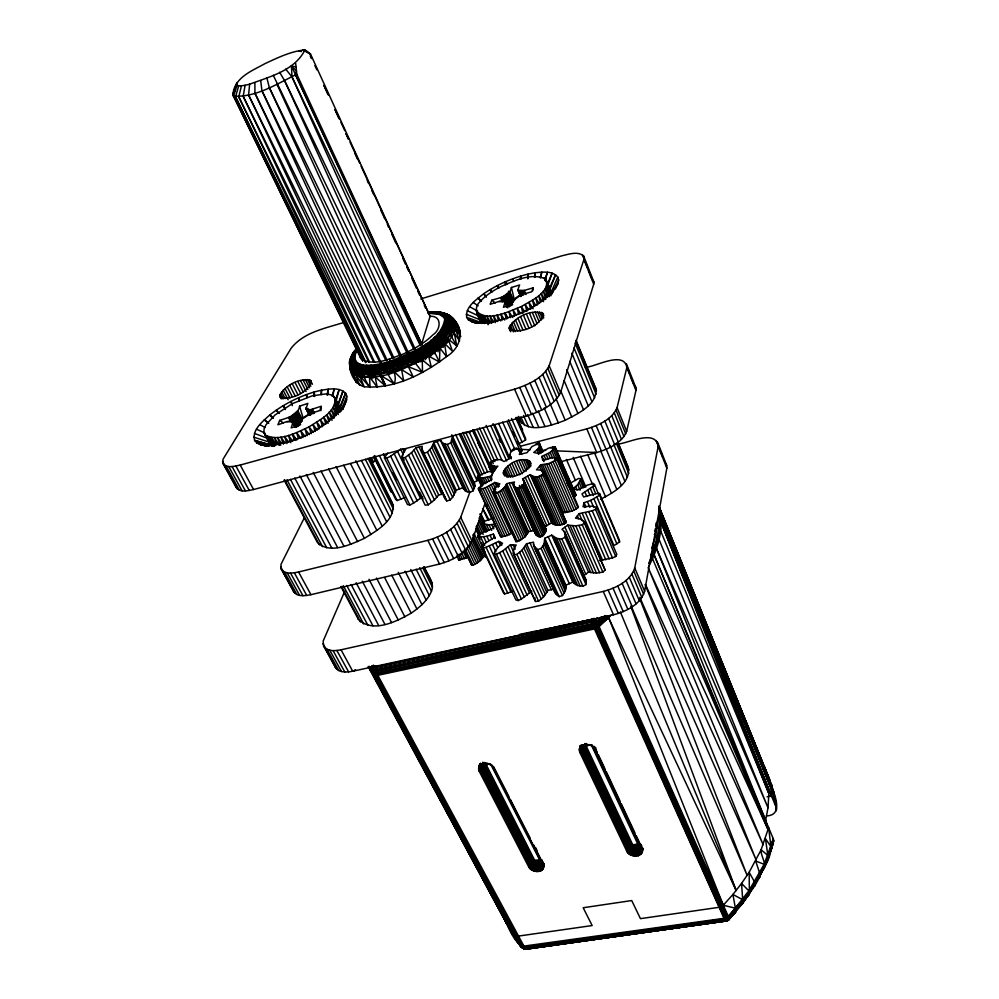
<?xml version="1.0" encoding="UTF-8"?>
<svg xmlns="http://www.w3.org/2000/svg" width="999" height="999" viewBox="0 0 999 999"><rect width="100%" height="100%" fill="white"/><g stroke="black" fill="none" stroke-linecap="round" stroke-linejoin="round"><path stroke-width="1.5" d="M747.264 895.991L748.85 894.992L749.4 893.206L749.15 872.264L741.558 883.441L742.906 902.859L727.409 920.741L526.573 949.05L525.262 948.563L377.859 675.312L376.411 671.016L376.198 666.108L374.238 665.946L373.751 666.72L374.837 675.074L520.604 946.153L523.076 948.313L527.385 949.013L727.409 920.741L742.532 903.62L754.969 885.414L754.595 882.03L749.15 872.264L761.126 849.774L768.656 827.597L770.903 846.677C771.528 857.791 763.224 868.518 758.803 878.246L766.27 862.1M402.098 457.917L405.207 457.517L411.538 452.659L415.984 447.739L419.093 447.09L441.783 494.343L438.711 494.942L434.428 499.937L428.246 504.82L425.149 505.157L402.098 457.917L402.747 453.833L405.831 449.1L400.649 449.213L390.621 456.181L386.75 458.166L384.415 457.854L387.649 453.121M427.922 312.887C470.629 310.814 426.061 349.75 410.439 353.721C400.799 359.965 340.072 381.019 357.018 349.126C344.518 358.778 349.313 382.342 364.173 386.738C394.18 389.348 423.301 374.288 446.578 356.581C462.362 346.878 465.022 327.872 450.349 316.021C443.668 311.788 435.314 311.563 427.672 312.587M321.491 394.443L321.516 390.172C329.37 389.023 339.31 386.95 345.592 393.194C348.951 398.663 344.368 404.47 342.632 409.652M441.496 313.349L447.664 314.61L453.371 318.781C454.782 332.192 441.321 340.909 432.13 348.214C416.333 359.028 398.589 367.12 379.907 371.366C364.348 378.084 336.238 369.006 356.306 351.698L357.58 349.712M454.982 330.956L455.656 324.912L454.483 321.079L449.2 318.656L444.742 319.368C440.684 342.395 411.263 352.185 392.32 360.539C383.104 363.836 347.989 372.852 356.306 351.698M314.111 396.303L314.185 391.995L321.516 390.172L321.004 394.543M517.095 441.308L518.331 444.093L525.549 440.035L525.586 438.324L516.371 417.482M344.68 591.458L323.152 641.083L323.601 645.953L335.289 667.157C338.798 673.064 346.903 672.339 352.722 671.228L613.486 614.772C626.111 611.538 640.496 604.595 644.63 591.233L666.845 468.156L666.183 463.848M642.582 848.039L641.895 852.896L642.707 848.388C643.88 857.641 630.132 858.141 626.835 851.36L579.882 752.484L579.445 749.2L580.781 745.391L580.831 749.312L627.647 848.089C630.319 853.246 639.934 854.557 642.432 848.663L641.296 853.758L641.246 849.6L638.611 845.716C634.128 843.193 626.66 845.516 626.835 851.36L631.868 845.029L585.264 746.216L585.876 743.493L586.176 745.991L632.754 844.829L633.915 845.953L636.575 846.228L637.774 844.018L591.333 745.029C586.888 745.379 580.057 746.79 579.882 752.484M380.994 363.686L379.72 369.842L381.268 375.761L394.305 383.753C397.465 375.524 391.458 368.469 392.32 360.539M421.153 346.965L425.424 350.824L428.621 356.081L439.51 362.063L439.91 348.139L436.338 343.181L430.756 340.247M269.618 441.658L270.866 445.604L263.936 432.517L264.086 428.908L266.059 424.637L274.9 415.06L292.495 403.571L312.25 395.829L325.624 393.968L330.519 394.667L333.878 396.466L340.759 409.49L333.878 396.466L338.698 406.893L337.849 406.431M454.882 327.684L449.987 326.398L450.274 317.757L448.701 315.472L442.47 314.185M323.601 645.953C327.148 651.823 335.252 650.911 341.034 649.8L603.246 591.433C615.921 588.086 630.381 581.231 634.74 567.894L658.191 446.391C655.868 428.459 626.835 443.868 618.119 443.956M485.202 552.459L478.034 537.337L478.084 535.589L483.866 532.017L493.431 528.246L494.817 524.163L488.973 524.837L482.342 523.551L483.603 521.553L493.081 518.244M360.052 353.496L359.952 356.368L361.051 358.741C374.001 366.858 390.559 358.416 403.484 353.921C414.135 349.013 424.587 343.132 432.967 334.79C440.971 329.857 442.282 315.409 430.082 316.333L361.089 166.159M611.638 614.71L599.125 626.623L594.48 628.933L377.859 675.312L374.837 675.074L375.299 666.096L373.751 666.72L373.351 670.541L374.488 674.787L520.229 945.554L522.614 948.026L526.573 949.05L726.161 920.891L728.558 919.829L735.951 911.413L732.929 894.455L741.558 883.441L748.838 890.846L728.471 916.87L725.137 918.83L523.888 947.127C510.352 940.871 505.956 917.319 497.564 905.356M579.807 748.176L580.407 745.716L580.319 747.202L581.955 748.039L628.696 846.802C630.981 851.96 642.045 852.422 641.708 845.616M544.055 865.758L542.794 869.38L543.781 863.71L543.806 865.983L541.108 870.691L543.643 867.656L543.194 864.722L493.943 768.406C491.233 761.388 475.824 762.137 479.145 771.141L528.771 867.02C531.168 871.078 536.888 872.614 541.108 870.691L541.595 867.307L540.534 863.923L541.433 860.339L533.503 844.704M510.014 455.994L511.401 457.48L504.045 461.526C500.549 458.191 494.255 459.552 490.596 461.888C489.61 465.959 495.017 466.783 497.914 466.221C494.455 469.555 490.01 474.525 491.92 479.632L483.766 483.603L478.309 488.848L478.946 489.485L485.152 487.987L494.78 482.442L499.85 483.841C496.89 486.063 492.307 489.485 493.831 493.731C499.138 492.807 504.557 488.786 506.668 483.678L514.535 481.955L513.623 484.453L514.06 486.525L535.926 534.727L539.035 536.75L542.432 536.351L545.978 530.944L522.677 478.846L530.232 474.65L551.723 522.827C555.294 526.461 562.037 525.474 565.871 522.889L565.634 520.629L544.293 472.202L541.558 470.117L536.475 469.817L540.734 464.822L548.763 463.573L557.017 459.565L557.43 458.516L552.984 457.654L542.632 460.177L541.995 456.356L550.137 452.385L555.357 447.277L554.645 446.678L548.389 448.239L538.923 453.683L533.753 452.435C536.5 450.362 541.046 447.065 539.31 443.106L532.08 446.466L526.985 452.697L519.305 454.433C521.778 451.436 518.668 447.852 515.259 448.314C511.113 449.562 507.979 455.069 511.301 458.841M542.919 861.712L541.483 866.47L536.188 871.465L537.3 863.586L533.99 860.788L483.991 762.437M725.861 921.24L726.698 919.929C728.958 921.877 723.613 921.165 724.063 918.318L594.08 628.021L592.282 623.488L592.994 618.668M492.032 765.109L540.447 859.752L540.509 861.475L543.718 865.259C540.534 870.029 532.417 868.393 529.782 863.798L480.307 768.006L479.645 764.547L479.907 768.668L529.42 864.472C532.08 868.98 539.398 870.629 543.269 866.795L540.509 861.475C535.988 858.953 528.995 861.413 528.771 867.02L533.99 860.788M542.207 863.76C539.235 866.707 533.603 865.446 531.568 861.975L481.868 765.384L480.057 764.01L480.594 763.573L481.456 766.757L530.869 862.537C533.179 866.583 540.322 868.019 543.119 863.823L542.494 866.745L538.823 871.415L539.622 859.827L491.196 765.209M481.868 765.384L481.768 763.773L479.77 764.972L478.533 769.018L482.717 764.997L490.497 763.835M485.502 763.373L534.84 860.601L540.684 860.639L542.207 861.9C540.634 865.958 534.153 864.859 532.33 861.488L482.992 765.696L482.629 763.586L485.926 762.799M642.569 849.362L640.484 854.495L640.721 851.098L639.235 847.826L637.287 845.866L632.754 844.829L637.924 844.692L641.221 845.941L639.61 850.836L634.328 855.918L635.189 847.889L638.611 845.716L638.636 843.93L592.869 746.315M642.432 848.663L639.485 855.107L638.611 845.716L641.37 848.101L642.182 850.986C638.661 855.993 629.907 854.545 627.135 849.45L580.257 750.636L580.407 745.716M766.383 815.946C787.861 815.084 769.43 784.764 767.644 774.837L658.741 506.53C664.697 526.71 658.304 548.201 648.776 566.208M648.651 563.274C657.205 546.74 663.074 527.422 658.865 508.791M560.751 461.75L596.74 452.535C608.329 448.976 621.84 443.331 626.673 431.306L635.963 390.472L635.451 386.451M600.411 499.325C612.462 493.144 631.693 483.004 628.059 466.845L618.044 442.482M656.018 523.039L655.856 525.761L660.639 530.856L768.88 793.668L768.006 807.779L765.634 820.291L768.119 829.744L648.101 567.582L763.174 844.804L645.491 584.527M530.232 474.65C533.953 478.159 540.609 476.885 544.48 474.375L544.293 472.202M545.978 530.944L545.791 528.658L522.677 478.846M444.343 324.3L450.274 324.4L455.032 327.997C440.059 354.333 408.603 366.683 380.694 374.375L380.594 375.874L385.402 385.926L375.137 376.848L373.801 370.904L375.786 364.635M483.816 555.781L481.393 559.602L476.785 563.274L472.989 565.222L471.628 565.159L471.478 563.024M520.554 446.191L586.813 428.883C598.451 425.212 612 419.655 617.07 407.679L626.835 367.507C623.963 349.787 593.681 367.882 585.327 367.195M759.54 877.522L760.301 871.952M447.739 341.034L447.927 338.848L444.78 335.477L438.211 333.491M569.892 483.404L578.633 478.446L581.006 478.796L577.672 484.615L573.326 488.561L577.397 490.172L586.55 485.452L593.081 483.441L594.48 484.54L592.669 486.563L581.98 493.906L583.628 496.965L596.603 493.618L599.537 493.518L599.712 495.217L590.734 500.349L584.103 502.684L583.016 506.78L592.045 506.143L596.665 507.292L595.529 509.353L592.22 510.764L579.183 513.648L575.449 518.144L580.319 519.08L583.616 521.216L584.565 522.689L582.28 524.787L575.761 525.874L567.807 525.087L561.987 529.258L564.672 531.768L565.397 535.227L564.984 537.212L561.888 538.998L556.618 538.361L551.723 535.127L544.73 538.299L565.896 585.202L565.322 591.121L562.499 595.541L559.165 596.653L555.107 592.657L533.716 545.779L533.528 542.145L526.523 543.781L521.965 550.224L516.908 554.383L513.811 554.732L513.286 553.071L513.773 549.213L516.221 544.967L510.339 544.83L502.734 550.936L496.428 554.233L494.105 553.746L494.93 551.685L497.952 547.415L502.559 543.231L498.713 541.383L486.076 547.327L482.854 548.176L481.655 546.94L485.964 542.757L494.617 537.312L493.331 534.09L486.863 536.276L478.034 537.337M640.371 848.051C637.3 851.023 631.43 849.924 629.395 846.24L581.593 745.279L583.216 744.779L583.491 746.965L630.169 845.741L634.228 848.626L637.025 846.915L637.062 855.856L638.661 852.122L636.575 846.228M386.538 362.312C383.741 370.204 389.985 377.909 394.305 383.753M534.877 277.335L535.277 272.739C542.719 272.115 552.435 270.542 557.817 277.048L558.641 280.007L558.041 283.516L555.307 289.061M538.936 861.825L537.3 862.087L534.84 860.601C539.81 860.389 544.03 865.371 542.045 870.104L543.993 863.81L543.581 865.708M320.929 410.664L321.203 407.704M642.557 850.049L642.707 848.388M523.563 479.557C525.899 483.004 522.04 487.624 518.731 488.648L514.06 486.525M374.625 362.125L248.601 95.03L249.638 84.203C269.817 76.598 294.493 70.742 304.97 49.95L310.527 54.096L430.082 316.333L421.665 343.968L427.172 356.631M527.659 278.721L528.121 274.101L535.277 272.739L534.428 276.998M543.743 866.67L543.806 865.983C541.421 871.89 531.868 870.042 529.208 865.134L479.657 769.317L479.045 767.195L480.269 765.434L485.377 764.048M583.216 744.779L585.264 746.216L582.392 746.64L580.943 745.679L580.044 746.74L580.469 749.974L627.322 848.763C629.969 853.558 637.599 854.994 641.608 851.136L642.07 849.562M580.943 745.679L581.331 748.663L628.109 847.427C630.631 852.072 638.598 853.383 641.795 848.825L641.133 845.154L638.636 843.93L632.754 844.829M580.044 746.74L582.367 744.967M518.269 416.745C525.511 435.651 551.548 425.299 565.222 420.279C577.447 413.748 598.239 404.695 595.654 387.962L576.173 340.547M327.635 394.917L328.259 389.135L327.023 394.992M485.252 502.672L472.028 540.983C466.096 553.571 452.347 560.414 439.535 564.023L310.951 594.68C305.282 595.791 297.202 597.19 293.544 591.458L281.181 569.03L280.956 564.435L304.395 517.632M594.018 618.231L593.743 623.051L726.897 920.903L735.951 911.413L728.496 919.13L725.911 920.441L524.687 948.638L521.291 946.952L514.435 937.387M533.716 545.779L537.712 549.562L541.096 548.401L544.03 544.055L544.73 538.299M459.053 330.844L460.377 332.817C458.017 318.269 443.069 308.229 429.308 313.324L439.872 314.56L443.831 317.395L448.176 316.508L452.272 317.869C450.774 340.896 423.676 351.348 406.106 361.026C393.156 365.334 355.981 382.717 349.825 362.113M344.892 322.103C326.386 328.122 303.958 331.855 291.171 348.226L223.027 459.228L222.927 463.399L236.251 487.562C240.16 492.944 248.102 490.634 253.571 489.535L526.361 416.084C539.423 411.888 554.245 405.656 560.539 392.619L593.718 284.191L593.968 282.218L592.082 279.258M503.284 473.002C506.006 463.573 523.688 454.645 530.669 462.974C528.159 472.477 510.052 481.568 503.284 473.002L504.545 475.799M589.422 744.542L586.176 745.991L584.128 744.705L584.153 745.928L631.006 845.329C632.492 849.075 640.821 848.838 639.447 843.968L593.706 746.315M635.139 848.775L639.772 847.327L640.434 844.804L638.636 843.93L641.695 847.314M222.927 463.399C226.91 468.681 234.79 466.146 240.21 465.059L514.572 389.185C527.697 384.865 542.544 378.708 549.163 365.746L583.916 259.515L583.653 255.994C577.697 250.874 568.768 254.295 561.987 255.781L420.729 298.938M368.231 666.783L511.675 932.916L522.614 948.026L375.287 675.287L374.238 665.946M279.683 395.929C284.44 385.489 300.087 377.06 311.151 380.856C309.041 392.195 290.647 400.949 279.995 396.953L279.683 395.929L281.119 398.676M356.743 350.249L357.292 348.052C351.061 353.584 349.95 361.363 350.037 368.956L356.618 382.605C353.509 376.823 349.95 367.02 357.492 362.849M359.39 376.798L359.64 369.593L362.987 364.86M638.486 855.868L640.347 843.543M526.173 948.163L523.576 948.526L522.202 946.553L376.448 675.474L376.136 668.606L592.357 621.715L593.743 623.051L593.356 624.138L595.317 628.721L725.674 921.178L728.508 919.954L735.614 912.124M368.431 666.645L375.399 674.512L522.764 947.951L525.486 948.988L726.885 920.928L728.508 919.954L727.647 916.745L598.476 627.147L598.701 625.724L607.842 616.121L736.151 890.509L630.719 606.256M532.754 290.721L533.216 287.799L523.014 290.809L518.893 290.934L517.869 289.722L519.617 284.99L511.413 287.475C509.815 296.628 498.851 297.902 491.808 300.212L490.147 304.183C495.866 303.221 506.993 295.816 507.579 307.317M772.015 789.01L772.052 785.876M345.017 403.958C326.923 428.708 295.542 444.08 265.122 445.467L268.144 446.166L260.314 444.592L266.209 445.941L260.314 444.592L256.78 442.882L254.608 440.384C251.785 429.62 262.824 421.428 269.755 414.985C282.954 404.632 298.139 396.865 314.185 391.995L314.685 396.541M353.783 353.846L356.905 348.489M478.309 488.848L500.424 536.238L503.034 536.65L480.931 489.185L479.283 487.524L478.946 489.485L501.061 536.913L507.205 535.514L511.363 533.666L489.373 486.113M369.468 361.925L243.169 96.291L245.105 85.29L249.638 84.203M551.723 535.127L572.764 582.092L577.697 585.526L582.954 586.301L585.988 584.54L586.201 580.606L564.185 531.805M654.82 531.468L655.332 528.621M376.448 675.474L377.147 673.713L593.756 627.247L594.855 620.479L597.39 617.669M540.734 277.759L541.795 272.115L540.159 277.772M775.686 804.994L776.423 809.577L775.624 800.836L771.653 796.003L770.691 787.462L660.576 514.697L658.728 511.9C660.576 526.66 656.83 541.483 650.948 554.957L768.119 829.744L654.083 554.82L773.164 838.473L773.601 840.546L766.795 860.863L768.318 857.904L767.856 855.456L761.126 849.774C760.326 855.993 767.519 863.935 763.136 869.542M454.295 319.867L455.856 322.927L455.407 322.19C457.867 340.484 434.99 351.011 422.24 359.852C402.185 369.405 378.446 382.555 355.956 374.65L354.907 375.187L351.161 371.278L349.8 366.121L350.924 357.967L355.969 349.737C344.53 360.227 351.361 375.349 359.64 385.102C356.943 378.946 352.322 368.893 359.902 364.061M353.334 357.605L349.787 366.258L355.344 375.399L357.08 370.929C353.521 364.922 348.114 356.493 355.095 350.549M641.795 848.825L638.336 855.556M553.346 627.384L593.856 618.943L597.077 626.148L598.051 626.211L608.666 617.744L723.301 905.244L735.401 908.216L728.196 916.22L727.297 919.954L725.674 921.178M332.767 396.178L334.19 388.911L332.13 396.153M642.407 850.973L595.416 749.612L595.779 747.751M352.335 361.238L349.787 366.258M380.694 374.375L368.943 376.036L365.297 377.46C354.82 374.263 347.24 363.299 353.933 352.909M350.924 357.967L350.137 360.527L357.292 348.052M369.106 666.408L373.526 672.065L376.136 666.857L591.47 619.455L592.357 621.715L594.855 620.479L599.125 626.623L728.196 916.22L729.02 919.192L728.021 920.091L597.752 627.622L598.326 624.974L607.842 616.121L594.03 625.749L376.76 672.564L373.526 672.065L369.455 667.906L369.106 666.408L373.351 670.541L376.411 671.016L592.644 624.462L596.865 622.365L604.582 616.246M634.777 846.265L632.929 855.693L638.561 851.248L639.76 848.613M579.832 747.352L579.345 750.286L582.392 746.64M541.645 864.31L539.41 868.006L534.84 871.24L536.713 862.686L537.3 862.087L538.773 863.548L540.571 862.811M354.583 357.043L352.098 358.579C357.967 377.709 392.57 361.451 404.682 357.442C422.589 348.576 444.617 337.837 449.637 316.72L449.125 315.359L445.192 313.574L440.621 312.537L436.925 313.736M309.178 414.947L305.981 408.554L307.829 403.384L299.575 406.206C298.089 415.721 287.125 417.857 279.695 420.379L277.934 424.737C283.916 423.276 294.505 415.896 295.891 427.36M509.215 327.747C514.672 316.87 532.205 308.379 543.444 313.936C540.709 325.986 520.279 334.727 509.44 328.933L509.215 327.747L510.427 330.557M524.975 948.975L522.852 946.59L375.811 674.063L375.724 670.991L591.583 621.54L592.282 623.488L593.044 623.401L604.495 616.096M543.781 863.71L540.034 871.128L540.559 867.731L539.672 861.113M419.093 447.09L422.265 446.316L421.803 450.337L446.753 500.936L450.237 499.887L452.609 497.352L456.243 490.209L462.799 487.687L465.147 490.709L467.207 491.72L469.805 492.357L473.264 490.721L474.912 486.113L474.038 482.392L479.145 479.532M460.377 332.817C457.567 328.047 454.707 320.629 447.877 321.091L447.789 314.935L446.478 313.961L442.145 313.911M596.328 624.65L596.44 621.703L601.498 616.82M769.929 849.512L771.29 847.939L773.363 839.035L764.123 864.285L748.838 890.846M520.604 945.916C519.105 945.204 510.714 931.193 508.841 927.159L514.672 935.239L517.295 936.25L592.17 925.561L583.179 907.741L631.73 900.561L640.446 918.643L719.929 907.192L723.301 905.244L732.929 894.455L742.432 899.587M340.896 586.563L358.304 619.218C372.652 633.678 396.478 621.54 411.176 613.149C419.43 607.517 427.56 600.674 431.468 591.233C435.152 582.255 426.91 574.537 424.076 566.67M767.594 860.014L773.601 840.546L771.128 850.311L769.792 852.247L771.191 846.365M365.946 362.425L238.773 96.891L241.433 85.827L245.105 85.29M637.812 848.538L637.986 846.428L636.962 848.738M773.301 842.282L770.604 851.348L773.488 841.707L771.365 849.162M422.54 451.973L423.901 453.296L427.435 452.197L431.768 447.252L433.716 442.744L440.372 440.147L442.657 442.994L444.692 443.906L447.277 444.455L450.799 442.794L452.51 436.401M336.076 401.011L339.173 389.523L335.189 400.874M594.855 620.479L595.804 622.015L595.317 628.721M771.29 847.939L773.501 839.747M770.604 851.348L773.551 841.033M545.167 280.669L547.464 272.24L544.905 279.233M773.164 838.473L770.903 846.677L765.446 838.611L767.856 855.456M475.736 323.039L468.431 319.892L466.658 317.37C465.222 306.681 476.398 299.688 483.603 293.818C497.09 284.628 512.262 277.947 528.121 274.101L528.234 278.596M481.093 764.61L480.669 763.448L480.157 765.271L480.057 764.01M479.145 771.141L480.831 767.369L484.715 764.972L482.629 763.586M596.166 628.421L597.052 624.238L595.804 622.015M362.837 360.851L235.539 96.828L238.724 85.814L241.433 85.827M651.698 548.326L655.881 535.377L657.929 518.556L661.113 522.552L776.398 808.016C772.839 790.996 768.556 773.351 759.864 758.041M728.196 916.22L726.161 920.891M284.103 480.069L317.345 542.395C330.12 554.782 350.749 544.355 364.41 538.349C376.323 530.881 396.978 519.63 392.22 502.872L370.005 458.391M479.645 764.547L479.308 766.558L480.831 767.369L530.269 863.148C532.767 867.507 540.459 869.068 543.493 864.535L543.381 863.049M480.594 763.573L480.831 767.369M484.602 763.099L483.703 762.949L483.841 765.284L533.154 861.088L535.114 862.936L538.773 863.548L537.524 871.528L541.595 867.307L542.619 863.136M595.129 622.352L594.08 628.021L377.447 674.45L376.698 674.55L376.036 672.589L377.147 673.713L593.006 625.411M360.876 358.653L232.867 94.755C234.353 77.26 252.085 70.879 265.172 63.536C277.872 57.717 290.871 51.211 304.97 49.95M362.637 360.951L232.867 94.755L236.975 82.592M768.243 856.705C759.827 880.956 742.344 900.499 727.447 920.441L725.973 920.828M769.792 852.247L772.414 843.98L771.553 844.892M377.123 675.436L377.447 674.45M295.667 63.324L296.815 74.276C277.098 83.716 256.006 97.64 233.554 96.104L237.063 85.252L236.476 84.166M338.324 405.02L343.007 390.959L337.699 404.982M640.834 847.402L639.76 851.672L635.714 855.981L635.851 847.102L633.666 847.539L631.593 855.294L637.412 851.523L638.998 849.075M519.58 540.671L497.477 492.669L493.481 492.757L515.984 541.683L519.58 540.671L524.912 536.95L528.508 531.58L506.668 483.678M579.445 749.2L579.944 747.801L581.331 748.663M536.001 861.7L533.528 870.853L539.398 867.132L540.934 864.759M770.142 848.938L771.078 846.24M547.752 285.614L552.122 273.114L548.051 282.642M536.363 864.297L538.174 862.062L540.534 863.923M727.409 920.741L729.02 919.192L728.508 919.954M727.647 916.745L724.063 918.318L521.603 946.428L522.614 948.026M339.822 409.228L345.592 393.194L339.173 408.616M576.136 509.028L578.371 506.78L557.43 458.516L555.119 460.751L576.136 509.028L572.027 511.026L561.925 512.899L540.734 464.822M727.022 917.207L725.486 920.991M281.181 569.03C284.877 574.7 292.944 573.101 298.564 571.99L427.847 540.322C440.709 536.6 454.52 529.82 460.714 517.282L469.805 492.357L447.277 444.455M591.47 619.455L593.044 623.401L592.644 624.462L376.286 670.279L373.326 669.829L370.741 666.832M533.216 287.799L531.743 291.745C524.562 294.081 513.349 295.379 511.85 304.757L503.459 307.255L505.219 301.835L498.913 301.561M549.999 289.198L555.606 274.737L549.188 288.786M374.4 666.583L373.738 668.256L374.837 675.074M341.283 410.114L346.815 396.153M556.193 458.029L555.119 460.751L554.707 457.742M355.082 354.483L352.635 355.869L350.349 360.814C349.5 370.866 359.378 378.309 368.943 376.036L377.247 387.162L375.137 376.848M488.986 322.59L488.136 324.65L488.086 322.739C514.135 317.62 543.518 307.143 558.041 283.516M342.595 409.44L346.628 399.787M370.991 365.147L368.544 369.955L368.943 376.036M522.202 946.553L522.24 947.739L524.013 948.688M763.898 868.755L768.318 857.904M726.885 920.928L725.923 920.179L726.473 918.88L729.245 915.783M539.01 864.41L539.035 862.636L534.665 863.685L532.292 870.316L538.224 867.244L540.109 865.097M592.769 619.455L726.335 917.606L724.824 919.892L523.951 948.076L523.251 947.976L523.538 946.528M551.073 292.432L557.817 277.048M350.412 359.203L353.009 353.796M522.852 946.59L523.076 948.313L528.671 948.451M482.305 486.063L478.459 477.772L479.695 475.062L487.974 471.728L493.606 471.103M523.226 947.202L724.6 919.442C731.256 919.517 734.69 910.301 737.687 905.419M494.805 469.493L491.52 475.736L489.41 476.585L481.443 478.184L477.347 477.272L479.695 475.062L477.822 476.236L477.347 477.272L481.193 485.551M551.336 294.58L552.634 291.795M513.811 554.732L535.526 601.448L538.598 601.161L543.531 596.99L547.927 590.434L526.523 543.781M552.672 292.595L558.641 280.007M633.915 845.953L631.293 850.499L630.332 854.744L636.176 851.635L638.124 849.437M742.906 902.859L741.033 904.495L755.132 884.402M764.597 866.72L748.176 895.604M366.708 365.222C359.628 371.478 365.809 381.68 370.092 387.437L369.493 377.41L374.563 375.462L372.465 377.11M426.673 357.242L427.947 354.732L434.84 351.935L439.21 346.815L441.883 346.466L443.931 342.794L439.685 338.399L434.79 336.85M599.575 560.551L612.474 557.879L615.734 556.493L616.808 554.383L596.665 507.292M725.137 918.83L727.235 916.12M752.859 887.412L754.969 885.414M443.019 327.173L445.891 326.91L452.072 319.418L450.349 316.021L448.701 315.472L446.091 315.559L445.492 316.621L452.335 317.969L454.995 321.104L458.391 329.857L451.436 316.895L446.091 315.559C442.095 310.477 434.028 312.387 428.371 312.675L437.937 312.212L443.106 313.037M754.982 883.715L757.105 880.007M754.52 886.275L760.014 876.61M753.795 883.99L755.194 881.543M478.583 767.969L479.045 767.195L480.307 768.006M510.464 929.27L517.32 941.383L522.202 947.651L524.487 948.875L524.238 947.576M534.665 863.685L535.564 862.274L537.3 862.087M724.362 918.955L724.837 918.168M580.781 745.391L580.394 747.24M631.73 847.527L634.602 846.965L633.441 846.54L631.73 847.527L629.195 854.045L637.162 849.662M351.561 357.292L353.034 354.995M353.059 356.293C348.976 361.188 348.226 368.544 353.134 373.189L355.956 374.65L350.899 369.855L351.149 366.945L353.359 363.062L355.794 361.263M351.81 356.031L356.905 349.088L354.558 352.659M535.302 861.213L532.442 865.521L531.168 869.642L539.198 865.309M748.863 893.543L751.26 889.859M553.271 449.85L574.05 497.677L576.048 495.054L555.357 447.277M374.488 670.117L374.076 673.938L369.455 667.906L506.98 924.125L386.501 699.5M350.387 363.236L357.08 370.929L360.302 366.059M636.063 848.813L636.725 847.851M527.385 948.326L524.338 948.575M741.907 904.17L749.262 894.18M306.069 409.103L309.84 409.927L321.328 406.231L319.78 410.539C312.2 413.087 301.036 415.297 299.638 425.025L291.196 427.884L293.082 421.94L286.775 421.74M375.636 670.242L375.374 672.564M233.491 92.832L235.364 90.385M447.277 323.863L450.674 318.918L451.011 317.183L449.125 315.359M354.433 351.523L357.03 348.251M633.204 845.454L629.37 849.138L628.209 853.233L636.138 849.749M532.33 861.488L534.627 861.613L531.555 864.809L530.194 868.843L538.211 865.396M734.889 909.152L737.761 905.631M728.296 918.406L728.995 918.605L743.019 901.91M539.035 862.636L540.509 861.475L542.857 862.449M354.82 359.303L352.335 360.989L350.075 364.71L352.859 371.753C375.711 380.207 400.424 366.883 420.854 357.118C433.441 348.289 457.642 337.3 453.371 318.781M478.459 477.772L481.693 474.013M728.883 919.592L735.951 911.413M453.596 322.814L440.796 333.629M727.672 916.27L725.499 918.069L726.748 920.666L733.204 914.035M398.888 370.554L400.974 368.206L398.239 358.391M731.243 915.084L726.698 919.929M479.92 764.235L480.669 763.448M352.098 358.579L350.599 363.361L351.66 365.547L355.794 370.167L363.561 374.613M537.262 864.447L537.912 862.811M725.923 920.179L726.473 918.88L728.134 919.817L735.027 912.624L734.215 912.874M605.781 615.534L597.714 623.826L596.203 622.714M728.82 917.869L736.026 910.501M485.726 503.958L485.202 504.483L491.683 518.381M352.635 355.869L351.111 359.628L353.534 367.332L359.278 371.091L368.556 374.563M728.471 916.87L735.838 909.427M494.105 553.746L515.921 599.987L518.244 600.549L521.416 599.025L531.855 591.158M638.623 853.646L640.721 851.098L641.108 846.69M580.257 750.636L579.482 751.398L579.87 749.537L580.469 749.974M522.702 947.864L526.573 949.05M731.268 915.696L727.334 919.455L727.472 920.291L728.721 919.779M567.807 525.087L588.523 572.09L596.44 573.076L602.884 572.115L605.119 570.004L584.565 522.689M452.972 325.836L437.175 337.187M487.45 763.149L485.576 764.759L488.898 763.573M384.415 457.854L407.517 504.607L409.865 504.994L413.673 503.034L422.502 496.865M440.971 330.244L443.718 330.182L450.274 324.4L453.359 320.155L452.272 317.869M586.962 743.743L585.239 744.28L584.665 743.593M490.809 471.74L494.118 469.118M479.657 769.317L478.721 770.092L479.233 768.256L479.907 768.668M543.681 471.328L565.921 521.69L562.35 524.562L540.896 476.073L544.555 473.226L538.786 476.498L560.264 524.937M513.536 300.487L520.067 295.429M582.829 576.261L588.523 572.09M493.756 470.454L490.459 462.987L494.03 460.252L490.596 461.888M634.228 848.626L635.189 847.889M439.91 348.139L446.578 356.581L444.63 344.118L447.927 338.848L456.78 345.866L454.22 332.655L455.032 327.997L459.602 340.971L451.473 329.158L432.892 340.796M593.93 498.813L613.923 545.579L619.58 541.995L619.38 540.234L599.537 493.518M581.218 746.403C585.614 743.106 592.857 744.755 595.416 749.612M482.317 474.85L462.774 432.629L469.393 432.43L472.477 430.407L491.283 471.366M394.018 370.716L389.51 373.651L387.212 372.789M456.78 345.866L449.138 332.717L428.047 344.393L426.186 343.644M544.305 526.972L551.723 522.827M302.422 418.768L310.826 413.574M433.379 313.324L437.937 312.212M537.2 865.359L529.383 867.969L529.807 866.083L536.176 865.184M635.077 849.712L627.409 852.334L627.722 850.411L634.028 849.537M490.459 462.987L496.016 459.852M445.966 336.476L422.702 347.927M535.489 864.035L536.538 863.461M447.028 337.6L423.588 348.726L416.958 351.311L415.746 350.149M633.329 848.363L635.851 847.102L635.701 846.365M511.126 451.536L516.77 448.489L513.498 448.988M439.872 314.56L443.856 313.436C462 326.873 427.285 345.666 417.682 352.21C398.439 360.876 372.889 376.036 352.397 364.235L352.335 360.989M443.057 341.533L417.682 352.21L410.914 354.508L410.052 353.159M540.896 476.073L544.48 474.375M565.896 585.202L572.764 582.092M371.291 462.749L375.537 460.914L373.464 456.743M457.992 554.308L460.651 559.777L458.379 559.278L458.878 559.964L468.356 557.18L465.059 550.337M596.54 627.085L593.756 627.247M442.195 315.784L447.789 314.935C458.878 331.381 428.971 345.542 418.469 353.259C399.538 362.749 377.872 373.264 356.206 368.693L353.359 363.062M438.374 345.517L411.488 355.482L404.682 357.442L404.183 355.919M439.21 346.815L419.268 354.458L398.364 360.065M374.113 455.969L395.779 499.5L397.127 500.549L404.87 497.564M481.655 546.94L503.384 592.682L504.607 593.98L513.161 591.196M341.034 649.8L352.722 671.228L355.482 670.079M352.722 671.228L355.607 670.054M544.23 526.773L546.878 525.699L525.299 477.547M659.852 529.345L660.751 528.995M512.175 450.262L516.77 448.489M632.492 847.989L633.666 847.539M439.51 362.063L433.853 350.824L412.787 357.879L392.083 362.337M271.466 445.479L265.659 435.277C279.882 441.833 296.079 432.804 309.078 426.86C319.118 420.117 336.675 412.038 334.902 397.752L339.947 408.067L339.323 407.48M582.28 745.791L586.038 744.904L585.239 744.28M481.768 322.839L476.348 311.101C488.124 322.702 508.291 311.351 521.328 306.581C530.432 300.874 551.411 292.332 545.641 278.971C530.906 272.365 514.085 280.956 500.412 286.838C492.907 290.796 485.514 295.392 479.857 301.835C472.814 308.079 478.171 317.008 481.918 323.489M633.004 849.225L627.135 849.45M535.177 864.884L529.208 865.134M444.917 321.678L447.877 321.091M535.564 862.274L533.266 862.699M431.63 313.299L434.453 312.575L435.439 313.187M404.682 357.442L407.979 365.297L415.534 363.411L422.54 372.377L422.24 359.852L416.958 351.311M533.916 863.236L535.114 862.936M547.927 590.434L553.683 589.185M376.286 670.279L592.282 623.488M519.805 634.365L536.575 630.881M539.622 630.244L550.299 628.021M429.32 313.049C435.502 311.251 444.842 311.888 447.689 318.644M528.508 531.58L533.628 530.694L511.838 482.692M632.042 848.813L627.322 848.763M534.24 864.472L529.42 864.472M309.665 54.246L310.527 54.096L306.506 52.085M436.65 312.987L441.895 312.662L444.955 314.847M443.019 314.885L447.664 314.61M767.082 796.765L771.653 796.003M534.84 860.601L541.908 859.952M725.062 920.329L524.687 948.638L525.486 948.988M520.579 487.949L517.145 488.411L539.035 536.75L543.768 534.977L521.953 486.575L517.145 488.411L523.039 485.214L544.817 533.591M399.825 365.297L385.864 366.82L374.538 366.683M591.333 745.029L592.22 744.917M631.081 846.99L632.317 846.84M385.951 364.223L406.106 361.026L427.947 354.732L422.24 359.852L431.406 367.395L428.621 356.081M428.371 312.675L434.453 312.575M446.091 315.559L446.765 316.783L449.587 316.533L452.335 317.969L453.846 319.992M533.379 863.96L529.782 863.798M631.181 848.288L627.647 848.089M428.696 312.462L431.281 312.262M392.994 367.757L379.682 368.344L369.455 367.22M488.086 322.739L481.53 323.201L471.565 321.753L475.661 323.014M380.07 365.671L399.338 363.848L421.578 358.504L417.769 362.225L414.885 362.038L410.914 354.508M727.934 917.407L728.658 917.382M630.556 846.39L633.441 846.54L630.169 845.741M386.313 369.805L373.876 369.393L364.91 367.295M532.729 862.125L533.941 862.112M435.989 312.575L439.073 312.575M532.642 863.361L530.269 863.148M483.703 762.949L482.817 762.924L484.44 764.01M630.431 847.664L628.109 847.427M753.82 883.216L755.007 883.266M520.854 449.388L530.144 449.775M542.532 450.287L545.629 450.412M556.48 450.861L596.74 452.535L586.813 428.883M445.404 326.099L449.987 326.398L446.765 316.783M379.907 371.366L368.544 369.955L360.976 366.895M526.223 948.913L527.385 949.013M432.342 312.1L433.404 312.212M353.658 374.538L360.09 376.985L364.46 377.46M530.869 862.537L532.03 862.699M628.696 846.802L629.832 846.977M445.891 326.91L451.473 329.158M374.15 373.988C367.232 372.964 358.866 371.428 355.157 364.76M373.888 372.452L363.773 370.017L357.704 366.046M273.826 446.041L271.054 445.442L273.776 446.128M443.718 330.182L449.138 332.717M539.935 862.162L540.996 862.412L541.146 863.536M295.979 66.97L291.421 65.922L292.008 76.948L415.035 348.876M277.934 444.53L280.694 445.179M269.393 446.053L256.78 442.882L268.569 445.916M550.524 447.54L554.457 448.551L575.199 496.366M497.477 492.669L493.456 491.645L496.053 497.277M482.717 764.997L483.841 765.284M306.843 51.224L302.497 50.087L308.753 52.672M583.241 746.241L584.365 746.54M271.116 444.905L254.608 440.384L270.966 445.329M482.192 766.196L479.77 764.972M353.134 373.189L351.835 372.789L350.549 370.292L350.287 367.582L356.618 382.605M253.833 437.2L269.755 442.257M298.713 50.737L301.448 51.611M478.533 323.164L468.431 319.892L478.608 323.314M582.679 747.464L580.419 746.166M237.063 85.252L238.724 85.814M481.456 766.757L479.358 765.521M466.658 317.37L482.217 322.877M523.951 948.076L525.262 948.563M254.458 433.416L268.781 438.811M764.123 864.285L755.681 861.013L760.089 874.4M466.271 314.26L480.469 319.942M407.979 365.297L408.416 366.745L422.54 372.377M640.209 844.13L640.871 844.392M482.592 764.285L483.603 764.697M484.64 503.683L487.212 505.594M583.141 745.504L584.153 745.928M537.799 443.169L539.71 443.993L535.764 444.168L539.785 445.017L542.832 451.973M256.468 429.183L264.785 432.942M467.27 310.677L478.421 315.834M541.508 860.901L542.27 861.263L540.447 859.752M493.481 492.757L495.367 493.706M454.995 321.104L450.274 317.757L454.295 326.448M440.621 312.537L442.495 313.549M469.592 306.705L477.634 311.101M259.765 424.6L265.01 427.485M580.831 749.312L579.72 748.438M523.638 946.103L526.223 948.7M598.326 624.974L597.052 624.238L598.476 627.147M639.772 847.327L638.836 844.842L640.421 846.141M401.598 369.58L403.671 380.694L394.617 372.09L400.974 368.206L401.598 369.58L413.186 376.873L408.416 366.745M593.856 618.943L595.142 619.767M473.176 302.497L478.209 305.794M514.273 935.451L512.35 933.915L503.583 916.508M654.308 534.328L659.115 539.547L768.006 807.779L656.518 548.588L653.271 544.343M268.057 422.402L264.236 419.83L268.719 423.351M480.994 764.085L481.73 764.572M428.047 344.393L433.853 350.824M279.695 420.379L283.441 422.989M451.136 335.015L452.172 335.801M273.439 417.869L269.755 414.985L273.002 418.244M491.808 300.212L495.267 302.947M481.518 301.036L477.897 298.152L481.231 301.223M564.085 518.956L565.634 520.629M552.634 447.015L554.457 448.551L554.645 446.678L565.596 471.965M639.447 843.968L640.434 844.804M522.202 947.651L518.356 942.057L523.576 948.426M541.208 859.789L542.17 860.601L540.684 860.639L542.007 862.499M550.174 290.135L552.035 293.544L547.44 283.179L551.448 293.918M576.048 495.054L566.82 474.775M375.299 666.096L376.136 666.857L591.171 620.342L591.583 621.54M485.814 295.841L483.603 293.818L486.451 297.19M389.897 500.599L392.22 502.872M445.192 313.574L446.703 316.558M279.383 413.461L276.136 410.227L277.959 412.624M360.09 376.985L364.173 386.738L356.481 376.011L359.565 375.624L370.092 387.437M500.424 536.238L501.061 536.913M520.916 946.515L521.74 947.302L517.32 941.383L521.291 946.952M639.647 844.542L640.509 845.479M492.032 291.82L490.134 289.585L491.695 292.033M593.681 385.614L595.654 387.962M371.74 666.37L373.426 668.456L373.351 670.541L370.754 667.12M374.488 674.787L370.042 669.293L514.672 935.239L515.771 939.547L520.604 946.153L516.446 940.546M285.726 69.118L292.008 76.948L420.204 345.404M626.698 465.109L628.059 466.845M313.374 432.442L309.078 426.86L311.139 433.653M309.315 434.602L304.982 428.983L307.018 435.726M305.17 436.588L300.799 430.919L302.847 437.599M285.027 408.054L283.204 405.694L285.389 409.578M317.295 430.132L313.049 424.6L315.147 431.431M300.986 438.374L296.616 432.654L298.476 438.611M320.592 427.172L316.833 422.202L318.968 429.071M294.355 440.047L292.47 434.153L296.84 439.935M324.063 424.687L320.392 419.742L322.577 426.623M292.769 441.246L288.424 435.414L290.834 442.669M522.477 945.004L524.95 948.326M522.077 945.941L523.776 948.226M446.69 321.903L449.987 326.398M631.868 845.029L632.492 845.866M288.836 442.307L284.54 436.401L287.013 443.556M328.134 423.389L323.651 417.22L325.924 424.113M285.102 443.081L280.856 437.1L283.416 444.168M330.082 419.617L326.598 414.672L328.946 421.578M455.731 329.258L460.814 336.588L456.368 326.173M281.606 443.568L277.447 437.525L280.095 444.48M333.391 418.331L329.171 412.162L332.093 420.417M504.033 918.63L508.903 927.035M418.843 349.425L425.711 359.702M279.233 444.98L274.325 437.649L277.085 444.493M375.724 670.991L376.76 672.564M520.691 313.636L517.27 308.466L518.643 314.535M508.391 291.221L510.039 293.718M516.196 314.822L513.124 310.177L514.497 316.208M335.414 415.884L331.343 409.702L334.39 417.932M524.712 311.725L521.328 306.581L522.877 313.386M512.812 317.557L508.978 311.7L510.364 317.67M521.715 945.853L523.164 948.076M528.596 309.678L525.262 304.558L526.835 311.401M506.281 318.931L504.857 313.024L507.917 317.744M424.875 345.454L431.506 355.706M276.348 444.905L271.566 437.475L275 445.579M533.104 308.791L529.02 302.422L530.631 309.29M498.863 288.024L497.302 285.602L498.476 288.224M504.645 320.067L500.849 314.111L502.297 319.942M605.119 570.004L583.616 521.216M545.204 527.734L545.791 528.658M337.013 413.536L333.079 407.317L336.263 415.509M535.714 305.282L532.529 300.2L533.866 305.719M371.678 667.195L373.326 669.829M500.749 320.966L496.99 314.96L498.489 320.716M430.194 341.483L435.951 350.736M274.6 445.779L269.181 437.013L273.364 446.328M638.086 847.427L638.573 848.226M538.861 302.997L535.751 297.927L537.512 304.832M497.027 321.628L493.331 315.547L495.292 322.652M428.646 344.58L434.178 353.721M524.2 946.115L525.511 948.301M338.911 412.562L334.378 405.057L338.261 414.548M541.658 300.711L538.661 295.642L540.496 302.547M279.62 72.278L284.653 80.757L413.798 349.25M273.214 446.391L267.208 436.276L271.566 445.454M493.556 322.015L489.922 315.884L491.97 322.889M435.314 338.761L440.784 348.039M433.454 340.622L438.923 350.037M340.272 411.75L335.214 402.947L339.26 412.362M544.817 299.7L541.196 293.356L543.506 301.636M491.083 323.389L486.825 315.946L488.973 322.864M292.22 404.058L290.759 401.486L292.37 405.644M371.915 665.734L373.426 668.456L376.136 668.606L374.263 672.402L375.287 675.287M507.242 284.091L505.844 281.568L506.855 284.253M439.273 336.213L444.443 345.529M488.199 323.264L484.065 315.759L486.326 322.577M437.187 336.651L443.144 347.44M480.981 515.284L483.991 520.729M222.577 461.488L226.261 468.194M227.747 470.866L232.168 478.908M233.654 481.58L235.127 484.265M280.669 566.895L287.2 578.746M288.649 581.381L292.282 587.961M322.989 643.681L328.097 652.934M329.558 655.581L333.928 663.523M224.101 464.91L237.45 489.123M282.455 570.766L294.842 593.231M324.95 647.839L336.663 669.08M483.091 509.078L489.048 519.917M335.901 401.798L338.698 406.893M373.514 665.222L377.272 672.052M232.043 466.545L245.429 490.921M290.522 573.076L302.934 595.691M333.079 650.624L344.805 671.99M228.721 466.508L242.108 490.834M287.2 572.827L299.613 595.392M329.77 650.224L341.496 671.54M226.049 465.959L239.423 490.222M284.49 572.04L296.89 594.555M327.035 649.288L338.748 670.566M546.815 297.477L543.331 291.121L545.766 299.375M235.914 466.058L249.288 490.484M294.343 572.802L306.743 595.454M336.875 650.486L348.589 671.877M240.21 465.059L253.571 489.535M298.564 571.99L310.951 594.68M270.866 445.604L263.936 432.517L268.881 441.321L267.645 438.648M371.366 667.419L375.811 675.624M369.655 668.006L371.128 670.754M377.035 681.73L372.602 673.501L379.158 685.801M380.731 688.586L385.177 696.827M386.65 699.562L391.084 707.804M392.557 710.539L397.003 718.781M400.699 725.636L405.132 733.865M406.605 736.613L411.039 744.842M415.472 753.071L419.168 759.939M420.654 762.674L425.087 770.916M429.52 779.145L430.994 781.892M434.69 788.748L439.123 796.977M440.609 799.724L442.082 802.472M443.568 805.219L445.042 807.954M446.516 810.701L448.002 813.448M449.475 816.183L450.961 818.93M452.435 821.678L462.038 839.51M463.524 842.257L467.957 850.486M469.43 853.233L482.005 876.56M483.479 879.307L487.912 887.537M489.385 890.284L496.041 902.621M497.527 905.369L501.211 912.224M369.605 667.994L371.079 670.729M380.631 688.536L385.04 696.753M286.988 479.845L322.552 546.665M343.281 585.626L363.686 623.963M284.615 479.62L319.393 544.867M341.546 586.438L360.464 621.927M443.931 342.794L452.397 351.124L448.626 340.147M290.409 479.333L326.723 547.752M346.74 585.451L367.882 625.274M373.127 665.421L378.246 675.062M371.216 667.544L375.599 675.786M478.571 869.617L480.032 872.364M484.415 880.619L488.074 887.487M489.535 890.234L493.918 898.488M485.676 322.877L481.668 315.297L484.54 323.376M294.755 478.046L331.793 548.051M351.074 584.49L372.939 625.799M479.07 548.963L483.291 557.017L472.764 534.915M299.9 475.986L337.612 547.564M356.144 582.729L378.696 625.536M549.038 296.603L545.042 288.961L547.614 297.178M306.368 474.55L343.993 546.303M362.312 581.243L384.977 624.462M439.81 332.904L445.454 343.743M313.224 472.402L350.736 544.305M368.993 579.308L391.583 622.614M292.47 434.153L295.692 440.334M482.754 762.2L484.902 766.345M296.828 427.01L291.246 416.246L297.827 410.714L301.985 418.781M279.857 394.705L282.005 398.826M292.757 421.491L295.567 426.898M292.195 421.166L295.005 426.573M289.86 416.87L295.13 427.26M291.433 420.991L292.832 423.688M288.486 417.395L290.584 421.428M441.296 332.617L446.853 343.344M340.759 409.49L335.477 399.275L341.121 411.151L335.577 401.011L340.397 411.675M296.016 413.087L300.874 422.502M283.142 390.159L288.099 399.737M295.005 413.923L300.574 424.687M293.856 414.747L299.438 425.512M281.618 391.77L285.165 398.626M292.595 415.534L298.177 426.298M320.979 470.991L357.617 541.62M376.498 578.046L398.289 620.054M280.507 393.306L283.354 398.788M287.237 386.875L292.17 396.453M328.671 469.018L364.41 538.349M384.615 577.522L404.895 616.858M297.44 411.451L302.297 420.866M285.04 388.511L289.972 398.089M296.828 412.25L301.686 421.665M308.192 411.938L306.119 407.892L309.84 409.927L311.913 413.986M306.968 409.852L309.74 415.259M336.064 466.608L370.916 534.577M391.695 575.137L411.176 613.149M305.981 408.554L309.428 415.284M292.332 383.853L297.939 394.792M289.698 385.314L295.317 396.253M350.549 370.292L355.182 379.333M312.437 409.253L314.51 413.311M297.802 381.431L303.396 392.382M535.601 847.589L537 850.336M311.089 409.652L313.174 413.711M493.518 766.483L508.953 796.678M510.352 799.425L529.994 837.836M295.055 382.542L300.662 393.494M308.716 410.052L310.789 414.098M307.754 410.027L310.514 415.422M303.022 379.895L307.904 389.498M300.487 380.532L306.069 391.496M343.668 465.259L376.898 530.457M398.264 572.365L416.945 609.015M484.203 323.514L479.682 314.598L482.704 322.565M232.867 94.755L233.554 96.104M310.314 380.107L312.412 384.253M309.041 379.632L311.139 383.766M350.549 463.723L382.18 526.098M405.07 571.241L421.99 604.62M307.367 379.433L310.851 386.313M305.332 379.52L309.515 387.762M355.844 460.739L386.588 521.665M410.751 569.53L426.173 600.087M361.513 460.614L389.997 517.27M416.121 569.23L429.358 595.579M368.019 458.316L393.456 509.203M422.777 567.832L432.442 587.175M365.359 459.303L392.307 513.074M419.68 567.694L431.468 591.233M371.341 457.742L373.426 461.913M369.742 458.354L393.419 505.769M424.001 566.995L432.255 583.528M550.124 294.58L546.303 286.9L549.475 296.428M374.775 455.581L397.127 500.549M374.45 457.255L391.271 492.12L373.988 457.392M383.291 453.871L385.314 457.967M392.732 472.989L396.103 479.807M379.37 455.556L400.999 499.213M639.635 845.666L640.172 846.765M390.621 456.181L413.673 503.034M427.847 540.322L439.535 564.023M386.75 458.166L409.865 504.994M766.008 771.715L769.555 779.495L764.01 765.659L766.37 773.001M441.895 330.869L447.24 341.77M254.895 82.605L254.92 93.144L385.976 360.552M388.037 364.747L390.097 368.956M248.601 95.03L379.595 361.9M381.655 366.084L384.403 371.678M243.169 96.291L373.776 362.312M375.836 366.521L378.584 372.115M379.957 374.912L384.777 384.715M238.773 96.891L368.893 362.237M370.941 366.433L374.375 373.414M394.293 453.983L417.27 500.849M432.579 538.923L444.243 562.662M260.702 80.544L261.913 90.684L392.807 358.541M394.867 362.749L396.915 366.958M235.539 96.828L365.559 362.637M367.62 366.833L371.041 373.826M402.098 455.981L404.133 460.139M419.692 492.045L423.077 498.976M397.664 451.635L420.567 498.501M437.375 537.075L449.001 560.826M266.908 78.084L269.368 87.737L404.058 364.535M366.059 367.957L370.841 377.772M408.579 455.132L431.531 502.422M365.759 368.431L370.454 378.109M456.88 555.869L458.878 559.964M403.184 449.213L404.52 451.973M405.207 457.517L428.246 504.82M400.649 449.213L403.334 454.72M442.082 534.802L453.671 558.578M479.82 317.133L476.148 309.54L481.031 321.341M273.276 75.3L407.055 353.022M408.404 355.819L411.8 362.812M461.825 553.346L464.473 558.828M411.538 452.659L434.428 499.937M459.877 553.921L462.537 559.403M370.142 368.619L374.188 376.973M366.708 367.47L372.103 378.571M446.528 532.205L458.079 555.993M365.646 368.469L370.417 378.309M482.467 322.652L478.121 313.649L481.83 322.827M454.145 526.336L472.989 565.222M415.984 447.739L438.711 494.942M469.493 558.891L470.816 561.65M464.747 550.349L471.403 564.148M464.31 549.974L471.628 565.159M463.124 551.236L466.433 558.079M414.036 450.187L436.838 497.427M373.251 366.283L375.949 371.878M450.599 529.345L462.087 553.134M366.221 367.869L368.931 373.489M338.811 311.213L340.159 314.023M355.694 346.216L359.066 353.221M442.207 329.62L447.589 340.821M415.147 352.06L419.88 361.9M421.715 448.439L424.388 454.008M427.734 460.976L429.071 463.761M468.156 545.292L476.785 563.274M423.901 453.296L446.753 500.936M457.067 523.251L468.469 547.015M421.803 450.337L445.367 499.525M466.958 547.727L474.925 564.31M377.934 364.61L381.306 371.628M421.553 348.214L426.248 358.054M472.152 540.247L481.393 559.602M460.714 517.282L472.028 540.983M470.804 541.52L480.057 560.876M427.435 452.197L450.237 499.887M459.278 520.204L470.641 543.931M384.041 363.624L388.761 373.464M469.905 544.143L478.509 562.112M367.969 366.645L373.351 377.884M414.885 362.038L415.534 363.411M433.054 444.905L455.644 492.445M474.001 533.404L485.327 557.205M431.768 447.252L454.42 494.842M389.36 359.128L395.204 371.416M472.589 537.574L482.48 558.304M429.87 449.7L452.609 497.352M371.478 366.146L374.812 373.164M485.414 762.587L486.75 765.409M437.05 441.496L459.528 488.998M476.86 525.312L480.806 533.678M397.652 359.54L402.185 369.118M476.136 526.411L480.094 534.765M486.076 547.327L507.804 593.194M480.756 537.3L484.677 545.554M476.261 528.371L478.921 533.978M476.336 528.696L479.632 535.651M476.011 528.983L479.295 535.926M475.586 528.583L478.883 535.514M478.084 535.589L480.044 539.697M481.343 542.445L483.304 546.565M433.716 442.744L456.243 490.209M482.854 548.176L504.607 593.98M496.428 554.233L518.244 600.549M479.058 517.944L485.614 531.868M486.863 536.276L488.811 540.422M442.657 442.994L465.147 490.709M478.608 520.629L483.866 531.78M440.372 440.147L463.673 489.36M489.36 546.203L511.038 592.095M477.897 523.314L483.166 534.465M483.728 536.938L486.338 542.457M377.272 367.744L379.27 371.965M380.594 374.775L385.239 384.615M551.348 293.968L547.102 284.965L550.924 295.779M495.754 543.194L497.714 547.365M499.662 552.697L521.416 599.025M486.413 524.712L489.06 530.357M480.794 513.773L484.465 521.615M480.644 514.31L484.565 522.652M490.084 535.314L492.032 539.46M479.77 514.06L483.691 522.402M484.19 524.275L487.5 531.318M404.77 356.668L407.992 363.511M479.895 516.67L483.166 523.626M492.607 544.817L495.879 551.773M482.342 523.551L486.313 531.992M444.692 443.906L467.207 491.72M451.785 434.765L474.787 484.115M452.584 438.311L474.912 486.113M500.524 542.382L501.823 545.179M412.4 354.682L416.246 362.912M491.795 524.65L493.718 528.771M452.01 440.459L474.4 488.336M498.713 541.383L500.661 545.566M594.467 746.44L597.09 752.022M598.389 754.807L604.919 768.768M606.231 771.553L619.954 800.861M621.253 803.658L634.977 832.954M636.288 835.751L639.547 842.731M502.734 550.936L524.438 597.277M482.917 509.178L488.186 520.429M450.799 442.794L473.264 490.721M488.973 524.837L491.62 530.494M493.331 534.09L495.267 538.236M493.843 535.764L495.129 538.523M254.92 93.144L385.102 371.266M544.143 278.009L545.342 280.582M455.594 434.465L477.135 480.706M508.141 546.952L529.72 593.306M479.283 487.524L480.581 490.309M486.063 505.132L491.908 517.644M505.581 549L527.222 595.354M597.077 626.148L597.752 627.622M443.831 317.395L444.742 319.368M296.815 74.276L421.665 343.968L291.421 65.922L296.441 70.991L295.554 74.975L420.754 345.092M483.266 478.084L485.826 483.628M487.287 487.125L509.315 534.665M422.065 347.927L426.66 357.817M513.199 544.992L515.159 549.213M516.908 554.383L538.598 601.161M460.789 433.554L480.319 475.686M481.443 478.184L484.016 483.716M485.152 487.987L507.205 535.514M479.832 478.084L483.041 484.99M459.328 434.103L478.846 476.148M510.339 544.83L514.248 553.259M477.822 476.236L479.108 478.996M513.286 553.071L535.526 601.448M418.406 349.6L423.501 360.577M483.017 488.686L505.094 536.176M261.913 90.684L387.063 360.177M389.023 364.41L390.996 368.631M428.184 344.817L432.654 354.508M494.418 489.123L496.366 493.344M521.965 550.224L543.531 596.99M491.346 484.977L493.931 490.571M493.768 490.422L517.507 541.695M487.287 477.272L489.21 481.443M497.352 500.087L507.105 521.203M508.404 524.013L514.91 538.099M465.896 432.729L484.777 473.613M424.488 345.642L429.558 356.618M485.227 477.784L487.15 481.943M519.605 552.347L541.233 599.125M269.368 87.737L393.956 358.092M395.267 360.914L397.877 366.583M687.674 578.921L762.761 763.124L658.841 506.168L772.177 786.313L771.815 785.039M762.886 764.922L765.384 770.366M506.081 284.565L504.895 281.968L505.694 284.74M314.872 65.584L316.82 69.83M323.988 85.415L328.546 95.33M335.052 109.503L339.61 119.418M340.909 122.253L344.817 130.744M346.116 133.579L348.713 139.248M350.025 142.083L359.777 163.337M472.777 429.745L492.357 472.227M525.474 545.891L546.915 592.594M477.797 442.52L480.369 448.126M488.761 466.383L491.333 472.003M496.241 483.066L498.176 487.275M499.463 491.52L521.528 539.535M494.78 482.442L496.715 486.638M429.857 341.658L435.064 352.997M523.938 548.051L545.442 594.792M493.169 483.741L495.741 489.335M469.393 432.43L487.599 471.965M489.41 476.585L491.321 480.756M442.794 329.508L447.989 340.821M530.007 543.044L551.361 589.76M504.308 487.599L526.248 535.589M491.958 460.851L493.256 463.673M494.48 466.233L495.741 468.993M476.973 429.22L491.708 461.451M434.265 337.612L439.435 348.926M493.094 465.946L494.992 470.079M502.922 488.948L524.912 536.95M491.983 465.447L494.505 470.966M490.646 463.948L493.893 471.041M433.017 340.734L438.099 351.81M473.863 429.795L492.507 470.442M501.298 490.272L523.326 538.274M497.939 483.541L499.225 486.338M277.023 84.391L401.061 355.419M402.36 358.254L404.957 363.923M509.215 483.266L531.018 531.218M503.434 471.74L505.344 475.924M482.979 427.547L497.702 459.877M440.272 334.515L444.78 344.443M537.712 549.562L559.165 596.653M535.914 548.563L557.355 595.591M438.898 336.538L443.406 346.416M533.366 544.043L555.107 592.657M323.913 85.464L327.797 93.968M334.915 109.578L338.798 118.094M345.929 133.691L348.514 139.373M354.982 153.559L357.58 159.228M367.282 180.507L368.581 183.354M371.815 190.447L373.763 194.693M380.881 210.302L384.765 218.818M387.362 224.488L388.648 227.322M391.895 234.415L395.779 242.932M402.897 258.541L405.482 264.211M406.78 267.045L408.728 271.303M411.963 278.396L416.496 288.336M417.782 291.171L419.73 295.429M424.263 305.357L425.562 308.192M506.206 484.927L528.071 532.867M534.565 547.302L555.993 594.255M479.47 427.884L494.842 461.563M505.407 486.251L527.31 534.215M436.85 336.75L440.01 343.656M542.794 546.216L564.135 593.319M515.821 487.974L537.712 536.263M506.268 467.482L510.689 477.222M513.623 484.453L527.097 514.173M528.384 516.995L534.802 531.143M514.785 487.337L536.663 535.589M443.106 329.645L448.214 341.034L443.057 329.745M513.673 485.564L535.926 534.727M442.744 329.47L447.864 340.746M442.932 330.194L445.467 335.776M486.138 425.424L502.11 460.626M442.07 329.633L447.802 342.27M541.096 548.401L562.499 595.541M504.957 468.943L508.753 477.297M441.795 331.069L446.94 342.382M503.996 470.379L507.167 477.347M441.083 332.892L445.566 342.744M284.653 80.757L412.737 362.362M493.031 423.613L508.916 458.841M545.017 540.047L566.208 587.012M499.125 439.26L500.399 442.07M519.405 485.452L542.432 536.351M509.815 464.66L514.835 475.774M544.78 541.982L566.008 589.01M490.759 425.761L506.693 461.001M544.03 544.055L565.322 591.121M518.731 488.648L540.621 537.037M507.904 466.034L512.937 477.16M416.321 351.71L420.804 361.626M498.613 423.501L511.188 451.498M524.375 481.468L546.053 529.732M548.251 536.775L569.355 583.716M514.198 462.237L519.83 474.75M523.813 483.891L545.566 532.23M509.815 455.032L511.088 457.867M494.667 424.587L509.165 456.755M521.79 484.69L523.064 487.5M511.925 463.374L516.945 474.5M556.618 538.361L577.697 585.526M521.228 459.965L526.211 471.116M527.822 476.148L549.363 524.3M554.545 537.562L575.611 584.665M502.634 422.077L514.547 448.713M518.918 460.502L523.913 471.64M552.897 536.488L573.963 583.516M516.558 461.263L522.177 473.788M527.147 459.827L530.257 466.82M561.888 538.998L582.954 586.301M508.441 419.755L522.165 450.586L520.991 452.634L507.23 421.765M533.379 476.473L554.895 524.787M525.399 459.615L529.133 467.994M512.749 431.58L514.61 435.751M532.03 476.061L553.546 524.325M519.73 450.162L521.64 454.433M530.981 475.449L552.484 523.663M519.03 449.425L520.941 453.696M559.09 538.836L580.157 586.076M523.414 459.665L527.772 469.43M518.031 448.863L519.305 451.71M639.797 597.365L756.181 860.089L645.179 584.627M564.672 531.768L586.201 580.606M565.397 535.227L586.351 582.492M564.984 537.212L585.988 584.54M511.563 418.506L522.065 442.157M536.788 476.698L558.291 525.099M529.67 460.976L530.919 463.773M528.583 460.277L531.068 465.884M534.977 476.698L556.48 525.049M542.769 470.629L565.871 522.889M518.693 416.383L521.828 423.489M541.558 470.117L544.055 475.799M539.56 466.471L541.433 470.716M543.069 475.474L564.51 523.988M517.02 417.432L522.664 430.207M517.22 419.105L521.603 429.021M564.972 527.197L585.764 574.213M515.709 417.769L525.549 440.035M538.948 447.365L541.396 452.934M572.802 525.924L593.506 573.076M541.995 456.356L543.843 460.564M542.694 458.791L543.931 461.613M523.513 415.484L528.459 426.735M538.061 448.626L539.897 452.809M544.505 464.597L565.671 512.749M536.875 449.925L538.711 454.108M570.129 525.661L590.846 572.739M542.532 464.822L563.723 512.924M520.854 416.87L524.625 425.424M726.335 917.606L727.447 920.441M442.894 330.444L445.404 336.139M539.448 863.386L539.81 864.222M550.936 462.774L572.027 511.026M546.253 454.632L548.089 458.853M527.659 414.672L533.216 427.372M548.763 463.573L569.88 511.788M575.761 525.874L596.44 573.076M539.31 443.106L542.957 451.448M544.143 455.569L545.991 459.79M514.572 389.185L526.361 416.084M539.535 446.153L541.97 451.723M603.246 591.433L613.486 614.772M546.603 464.185L567.744 512.375M579.183 513.648L582.267 520.754M551.823 451.136L555.943 460.576M582.28 524.787L602.884 572.115M550.137 452.385L552.584 458.017M577.434 515.896L578.671 518.731M532.617 413.149L538.786 427.297M553.071 461.838L574.125 510.102M519.767 387.537L531.518 414.473M608.166 590.084L618.369 613.461M548.264 453.558L550.112 457.779M578.945 525.486L599.6 572.764M538.186 410.914L544.967 426.523M582.255 513.386L602.634 560.352M524.975 385.464L536.688 412.437M557.017 459.565L577.996 507.854M613.061 588.236L623.226 611.65M566.67 482.13L568.518 486.388M509.515 326.386L511.338 330.582M577.672 484.615L580.069 490.184M544.205 407.992L551.573 425.062M566.396 459.453L575.486 480.544M588.861 511.925L609.153 558.99M509.44 328.933L510.651 331.743M584.103 502.684L585.938 506.93M583.703 504.695L584.927 507.529M575.686 486.613L576.885 489.398M530.032 383.029L541.695 410.027M617.757 585.963L627.884 609.39M585.501 512.812L605.844 559.827M504.882 301.411L507.679 307.842M581.006 478.796L584.69 487.387M513.361 321.591L517.569 331.368M504.32 301.111L506.943 307.093M501.898 297.14L503.658 301.223M580.357 480.656L583.428 487.824M585.039 492.27L586.85 496.491M500.536 297.602L502.297 301.673M511.625 323.251L515.234 331.643M592.22 510.764L612.474 557.879M579.245 482.617L581.63 488.174M587.437 501.648L589.872 507.305M534.765 380.319L546.391 407.317M622.127 583.329L632.217 606.755M510.327 324.862L513.349 331.868M504.857 313.024L507.28 318.644M631.793 607.542L747.14 875.386L639.909 599.05M517.944 318.306L522.727 329.483M590.446 488.561L593.443 495.579M506.993 294.505L511.65 305.394M505.856 295.242L510.514 306.144M515.496 319.917L520.279 331.106M504.607 295.941L509.265 306.843M587.887 490.484L589.697 494.692M539.048 377.41L550.611 404.408M626.023 580.407L636.063 603.833M550.449 404.42L558.391 422.964M573.164 457.417L585.839 487M595.529 509.353L615.734 556.493M507.355 306.106L503.271 296.578L509.752 291.596L513.798 301.124M590.734 500.349L593.768 507.43M594.48 484.54L598.651 494.368M545.691 371.403L557.155 398.364M631.917 574.125L641.87 597.527M593.081 483.441L594.28 486.251M556.093 398.851L565.222 420.279M580.506 456.193L592.519 484.415M520.654 316.783L526.011 329.358M592.669 486.563L595.654 493.593M596.952 497.09L616.883 543.868M509.378 292.27L513.436 301.798M508.778 292.994L512.837 302.522M542.732 374.413L554.245 401.398M629.32 577.31L639.31 600.724M507.979 293.743L512.624 304.633M517.869 289.722L520.754 296.541M560.926 391.371L571.815 417.107M587.612 454.47L605.544 496.84M520.279 295.692L517.969 290.234L524.35 290.459L526.086 294.568M549.163 365.746L560.539 392.619M634.74 567.894L644.63 591.233M526.498 314.198L531.843 326.798M547.864 368.481L559.278 395.404M633.741 570.941L643.656 594.33M523.538 315.397L528.883 327.984M599.712 495.217L619.58 541.995M532.355 312.475L537.075 323.701M523.014 290.809L524.175 293.544M521.765 291.034L523.501 295.142M520.641 291.134L522.377 295.242M529.47 313.211L534.79 325.824M519.667 291.096L521.403 295.204M518.893 290.934L521.203 296.403M518.581 290.484L520.879 295.941M537.512 311.825L541.046 320.267M535.052 312.013L539.185 321.84M564.135 380.644L577.971 413.536M594.28 452.335L611.5 493.319M591.508 427.447L601.398 451.136M566.745 369.667L583.478 409.702M600.874 451.323L616.82 489.473M542.657 312.999L543.831 315.821M541.371 312.325L543.731 317.969M539.635 311.938L542.582 318.968M569.767 361.426L588.186 405.719M606.068 448.713L621.328 485.439M596.178 425.624L606.031 449.338M620.342 611.95L736.151 890.509M571.853 353.209L591.932 401.723M610.289 446.078L624.887 481.331M600.674 423.451L610.501 447.177M593.044 623.401L593.356 624.138M575.087 343.019L596.141 394.168M616.321 443.206L628.771 473.476M604.857 421.016L614.647 444.755M574.038 347.977L594.605 397.827M614.035 444.917L627.397 477.31M608.591 418.394L618.344 442.12M575.749 340.397L596.478 390.846M617.769 442.632L628.983 469.955M583.678 361.263L585.439 365.559M350.899 364.548L355.344 375.399M660.689 512.712L662.449 517.032M663.623 519.905L665.384 524.225M666.558 527.11L669.492 534.303M670.666 537.175L682.392 565.958M683.566 568.843L686.5 576.036M614.298 412.899L623.963 436.6M611.775 415.659L621.478 439.385M768.256 776.298L769.555 779.495M617.07 407.679L626.673 431.306M774.2 793.443L770.316 785.326L770.691 787.462L660.751 517.307L768.706 788.773L768.88 793.668L661.113 522.552M616.071 410.214L625.711 433.891M381.268 375.761L385.402 385.926M656.518 548.588L765.634 820.291M658.741 506.53L770.691 787.462M660.551 512.774L662.287 517.107M583.653 255.994L593.968 282.218M626.361 363.561L636.101 388.324M657.567 442.157L666.895 465.871M582.342 254.733L583.491 257.617M584.627 260.502L587.499 267.72M588.648 270.604L591.508 277.809M626.685 366.346L629.52 373.489M630.656 376.336L633.491 383.479M656.156 440.509L658.441 446.278M659.59 449.163L662.462 456.393M583.916 259.515L593.718 284.191M626.835 367.507L635.963 390.472M658.191 446.391L666.845 468.156M552.035 293.544L545.641 278.971L546.615 281.631M506.281 921.103L508.229 926.036M299.675 400.487L298.589 397.727L299.275 400.674M769.63 780.843L774.038 796.091L772.826 791.845M515.984 541.683L515.559 539.51M455.656 324.912L456.281 326.598M767.644 774.837L773.85 792.157L776.423 809.577M581.955 748.039L581.505 746.191M427.21 343.569L430.981 355.232M541.296 861.95L541.645 863.049M357.617 617.045L358.304 619.218M299.575 406.206L303.034 417.782M512.699 278.771L513.523 281.543M334.653 664.834L335.289 667.157M293.007 589.273L293.544 591.458M511.413 287.475L514.522 300.349M307.18 397.452L306.468 394.543L306.78 397.602M725.499 918.069L725.761 919.242M453.034 319.205L453.958 323.451M235.864 485.601L236.251 487.562M774.6 799.038L775.162 801.985M355.969 365.06L357.08 370.929M519.617 418.019L520.142 420.991M520.966 279.021L520.516 276.124L520.566 279.146M480.544 486.188L480.931 489.185M639.098 846.665L639.235 847.826M538.049 863.611L538.149 864.485M775.274 799.562L776.036 806.767M775.711 806.418L776.098 810.838M444.443 495.816L444.592 497.802M535.439 532.567L535.514 533.703M658.316 538.024L658.541 541.533M775.624 800.836L775.686 802.147M534.927 597.814L534.977 599.725M479.395 765.147L479.408 766.071M527.971 948.501L526.948 948.925L527.971 948.501M311.626 58.504L310.314 55.669L311.613 58.504"/></g></svg>
